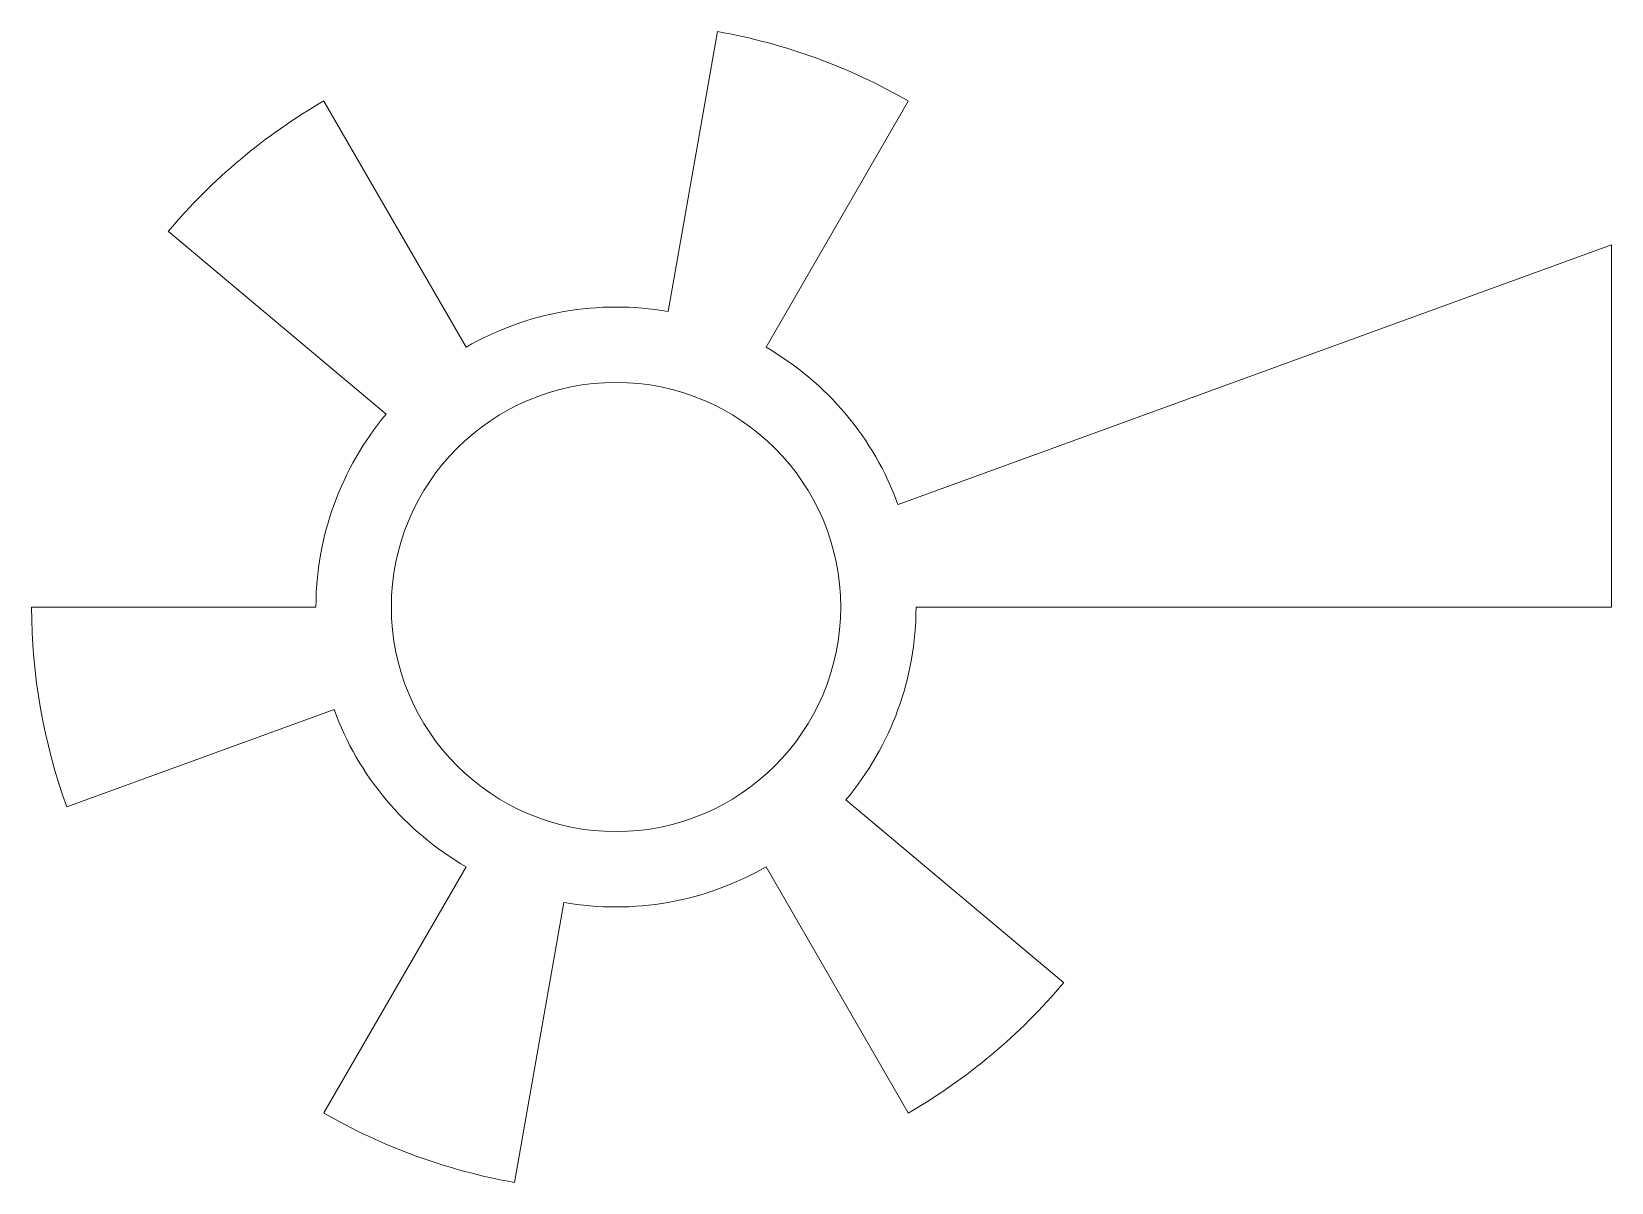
# Model space of a CAD drawing. Header units: centimetres. Extents: x 5.9 to 17, y 6 to 14.
import ezdxf

# ---------------------------------------------------------------- set-up
doc = ezdxf.new("R2010")
doc.units = ezdxf.units.CM
doc.layers.get('0').update_dxf_attribs({"linetype": 'CONTINUOUS', "lineweight": 0})

msp = doc.modelspace()

# ---------------------------------------------------------------- linework, layer by layer
for p, q in [((10.366, 12.078), (10.714, 14.048)), ((8.945, 11.827), (7.945, 13.559)), ((11.055, 11.827), (12.055, 13.559)), ((8.384, 11.356), (6.852, 12.642)), ((11.983, 10.722), (17, 12.548)), ((17, 10), (17, 12.548)), ((7.89, 10), (5.89, 10)), ((12.11, 10), (17, 10)), ((8.017, 9.278), (6.138, 8.594)), ((11.616, 8.644), (13.148, 7.358)), ((8.945, 8.173), (7.945, 6.441)), ((11.055, 8.173), (12.055, 6.441)), ((9.634, 7.922), (9.286, 5.952))]:
    msp.add_line(p, q)
msp.add_circle((10, 10), 1.58)
at = {"color": 7, "linetype": 'CONTINUOUS', "lineweight": 0}
for radius, start, end in [(4.11, 60, 80), (4.11, 120, 140), (2.11, 80, 120), (2.11, 20, 60), (2.11, 140, 180), (4.11, 180, 200), (2.11, 320, 0), (2.11, 200, 240), (2.11, 260, 300), (4.11, 300, 320), (4.11, 240, 260)]:
    msp.add_arc((10, 10), radius, start, end, dxfattribs=at)

doc.saveas('drawing.dxf')
